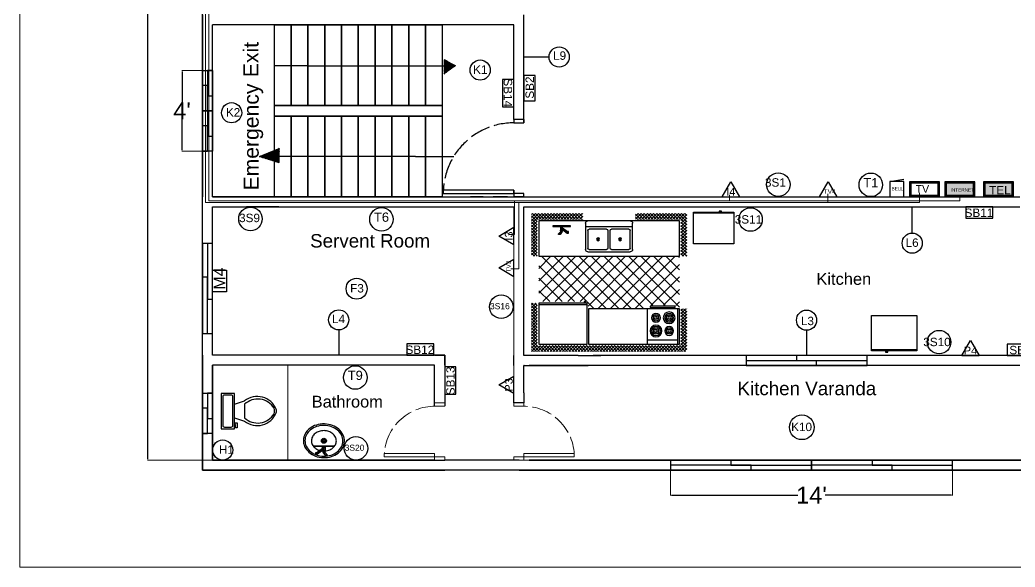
# Model space of a CAD drawing. Header units: inches. Extents: x 1396 to 31789, y 4626 to 27828.
# Drawn here: x 21099 to 21691, y 25098 to 25424 of the extents above; entities that cross this region are included whole.
import ezdxf
from ezdxf.enums import TextEntityAlignment as Align

# ---------------------------------------------------------------- set-up
doc = ezdxf.new("R2010")
doc.units = ezdxf.units.IN
doc.header["$MEASUREMENT"] = 0
doc.linetypes.add('ACAD_ISO02W100', pattern=[15, 12, -3])
doc.layers.add('bath', color=4, linetype='Continuous')
doc.layers.add('text', color=6, linetype='Continuous', lineweight=9)
doc.styles.add('Arial', font='arial.ttf')
doc.styles.get("Standard").update_dxf_attribs({"font": 'arial.ttf'})
doc.dimstyles.new('civil layout', dxfattribs={"dimtxt": 10, "dimasz": 0.625, "dimexe": 0.18, "dimexo": 0.0625, "dimgap": 0.09, "dimtad": 0, "dimtih": 1, "dimtoh": 1, "dimdec": 1, "dimzin": 0, "dimdsep": 46, "dimlunit": 4, "dimtxsty": 'Standard', "dimcen": 0.09, "dimclrd": 256, "dimclre": 256, "dimclrt": 256, "dimadec": 0, "dimazin": 0, "dimtfac": 1.5, "dimtdec": 1, "dimtofl": 0, "dimtmove": 0, "dimatfit": 0, "dimfxl": 1, "dimtolj": 1, "dimtzin": 0, "dimlwe": -1, "dimarcsym": 0})

# ---------------------------------------------------------------- blocks, each defined once
blk = doc.blocks.new('*D198')
at = {"layer": 'Defpoints', "color": 0, "transparency": 16777216}
for p in [(21213.65, 25762), (21174.99, 25162), (21213.65, 25162)]:
    blk.add_point(p, dxfattribs=at)
at = {"layer": 'text', "transparency": 16777216}
for p, q in [((21213.58, 25762), (21174.81, 25762)), ((21213.58, 25162), (21174.81, 25162))]:
    blk.add_line(p, q, dxfattribs=at)
at = {"layer": 'text', "lineweight": -2, "transparency": 16777216}
for p, q in [((21174.99, 25761.38), (21174.99, 25462)), ((21174.99, 25162.63), (21174.99, 25451.61))]:
    blk.add_line(p, q, dxfattribs=at)
at = {"layer": 'text', "transparency": 16777216}
for points in [[(21174.88, 25761.38), (21175.09, 25761.38), (21174.99, 25762)], [(21174.88, 25162.63), (21175.09, 25162.63), (21174.99, 25162)]]:
    blk.add_solid(points, dxfattribs=at)
at = {"layer": 'text', "transparency": 16777216, "insert": (21174.99, 25456.8), "char_height": 10, "attachment_point": 5}
blk.add_mtext("\\A1;50'6''", dxfattribs=at)
blk = doc.blocks.new('Toilet - top')
for p, q in [((9.5, -6), (9.5, -2)), ((-10, -8.5), (-8, -8.5)), ((-10, -9.5), (-10, -8.5)), ((-7, -9.5), (-10, -9.5)), ((-8, -8.5), (-8, -8)), ((-7, -8), (-7, -9.5)), ((-4, -8), (-6, -14)), ((4, -8), (6, -14)), ((4, -14), (-4, -14))]:
    blk.add_line(p, q)
blk.add_lwpolyline([(10.5, -8), (10.5, 0), (-10.5, 0), (-10.5, -8)], close=True)
for points in [[(-9.5, -2), (-9.5, -6)], [(8.5, -1), (-8.5, -1)], [(-8.5, -7), (8.5, -7)]]:
    blk.add_lwpolyline(points)
for centre, radius, start, end in [((-8.62, -1.88), 0.884, 81.8699, 188.1301), ((8.62, -1.88), 0.884, 351.8699, 98.1301), ((-8.62, -6.12), 0.884, 171.8699, 278.1301), ((8.62, -6.12), 0.884, 261.8699, 8.1301), ((3.52, -21.58), 12.17, 141.46911, 247.97143), ((4.2, -21.82), 11.33, 136.36773, 238.94682), ((-3.52, -21.58), 12.17, 292.02843, 38.53071), ((-4.2, -21.82), 11.33, 301.05301, 43.63209), ((0, -27.88), 4, 245.73182, 294.26817), ((0, -29), 4, 254.86053, 285.13947)]:
    blk.add_arc(centre, radius, start, end)
blk = doc.blocks.new('Faucet - single handle front')
for p, q in [((-2, 6), (-2, 5.5)), ((-1, 6), (-2, 6)), ((-1, 5.5), (-1, 6)), ((0.5, 4), (-1, 6)), ((-0.5, 4), (-2, 5.5)), ((-2, 5.5), (-1, 5.5)), ((-1, 5.5), (0.5, 4)), ((-0.75, 3), (0.75, 3)), ((-0.75, 0.5), (-0.75, 3)), ((-0.75, 1), (0.75, 1)), ((-0.5, 4), (0.5, 4)), ((-0.25, 2), (3.75, 5)), ((3.75, 4.5), (-0.25, 1.5)), ((-0.25, 1.5), (-0.25, 2)), ((0.75, 1.5), (-0.25, 1.5)), ((0.75, 1.5), (4.08742, 4.003)), ((0.75, 3), (0.75, 2.7386)), ((0.75, 1.5), (0.75, 0.5)), ((3.75, 4.5), (3.75, 5)), ((3.75, 5), (4.75, 5)), ((3.75, 4), (3.75, 4.5)), ((4.75, 4.5), (3.75, 4.5)), ((4.75, 4), (3.75, 4)), ((4.75, 5), (4.75, 4.5)), ((4.75, 4.5), (4.75, 4))]:
    blk.add_line(p, q)
blk.add_lwpolyline([(-6, 0), (-6, 0.5), (6, 0.5), (6, 0)], close=True)
for centre, start, end in [((1.25426, 3.0302), 151.0646, 180.8629), ((-1.25426, 3.0302), 359.1371, 28.93536)]:
    blk.add_arc(centre, 2.00448, start, end)
blk = doc.blocks.new('Kitchen Layout - 7 x 8 ft')
for p, q in [((-5, 81.32), (2.68, 89)), ((-5, 83.44), (0.56, 89)), ((-5, 85.56), (-1.56, 89)), ((-5, 87.68), (-3.68, 89)), ((-1, 84.97), (-5, 88.97)), ((1.09, 85), (-2.91, 89)), ((3.21, 85), (-0.79, 89)), ((0.81, 85), (4.81, 89)), ((5.34, 85), (1.34, 89)), ((2.93, 85), (6.93, 89)), ((7.46, 85), (3.46, 89)), ((5.05, 85), (9.05, 89)), ((9.58, 85), (5.58, 89)), ((7.17, 85), (11.17, 89)), ((11.7, 85), (7.7, 89)), ((9.29, 85), (13.29, 89)), ((13.82, 85), (9.82, 89)), ((11.41, 85), (15.41, 89)), ((15.94, 85), (11.94, 89)), ((13.53, 85), (17.53, 89)), ((18.06, 85), (14.06, 89)), ((15.65, 85), (19.65, 89)), ((20.18, 85), (16.18, 89)), ((17.78, 85), (21.78, 89)), ((22.31, 85), (18.31, 89)), ((19.9, 85), (23.9, 89)), ((24.43, 85), (20.43, 89)), ((22.02, 85), (26.02, 89)), ((26.55, 85), (22.55, 89)), ((24.14, 85), (28.14, 89)), ((28.67, 85), (24.67, 89)), ((26.26, 85), (30.26, 89)), ((30.79, 85), (26.79, 89)), ((28.38, 85), (32.38, 89)), ((32.91, 85), (28.91, 89)), ((30.5, 85), (34.5, 89)), ((35.03, 85), (31.03, 89)), ((32.63, 85), (36.63, 89)), ((37.16, 85), (33.16, 89)), ((34.75, 85), (38.75, 89)), ((39.28, 85), (35.28, 89)), ((36.87, 85), (40.87, 89)), ((41.4, 85), (37.4, 89)), ((38.99, 85), (42.99, 89)), ((43.52, 85), (39.52, 89)), ((41.11, 85), (45.11, 89)), ((45.64, 85), (41.64, 89)), ((43.23, 85), (47.23, 89)), ((47.76, 85), (43.76, 89)), ((45.35, 85), (49.35, 89)), ((49.88, 85), (45.88, 89)), ((47.47, 85), (51.47, 89)), ((52, 85), (48, 89)), ((49.6, 85), (53.6, 89)), ((54.13, 85), (50.13, 89)), ((51.72, 85), (55.72, 89)), ((56.25, 85), (52.25, 89)), ((53.84, 85), (57.84, 89)), ((58.37, 85), (54.37, 89)), ((55.96, 85), (59.96, 89)), ((60.49, 85), (56.49, 89)), ((58.08, 85), (62.08, 89)), ((62.61, 85), (58.61, 89)), ((60.2, 85), (64.2, 89)), ((64.73, 85), (60.73, 89)), ((62.32, 85), (66.32, 89)), ((66.85, 85), (62.85, 89)), ((64.45, 85), (68.45, 89)), ((68.97, 85), (64.97, 89)), ((66.57, 85), (70.57, 89)), ((71.1, 85), (67.1, 89)), ((68.69, 85), (72.69, 89)), ((73.22, 85), (69.22, 89)), ((70.81, 85), (74.81, 89)), ((75.34, 85), (71.34, 89)), ((72.93, 85), (76.93, 89)), ((77.46, 85), (73.46, 89)), ((75.05, 85), (79.05, 89)), ((79.58, 85), (75.58, 89)), ((77.17, 85), (81.17, 89)), ((81.7, 85), (77.7, 89)), ((79.29, 85), (83.29, 89)), ((83.82, 85), (79.82, 89)), ((81.42, 85), (85.42, 89)), ((85.95, 85), (81.95, 89)), ((83.54, 85), (87.54, 89)), ((88.07, 85), (84.07, 89)), ((85.66, 85), (89.66, 89)), ((90.19, 85), (86.19, 89)), ((87.78, 85), (91.78, 89)), ((92.31, 85), (88.31, 89)), ((89.9, 85), (93.9, 89)), ((94.43, 85), (90.43, 89)), ((92.02, 85), (96.02, 89)), ((96.55, 85), (92.55, 89)), ((94.14, 85), (98.14, 89)), ((101, 82.67), (94.67, 89)), ((96.27, 85), (100.27, 89)), ((101, 84.79), (96.79, 89)), ((101, 86.92), (98.92, 89)), ((-1, 82.85), (-5, 86.85)), ((-1, 80.73), (-5, 84.73)), ((-5, 79.19), (-1, 83.19)), ((-1, 78.61), (-5, 82.61)), ((34, 84), (96, 84)), ((34, 60), (34, 84)), ((96, 84), (96, 60)), ((97, 83.61), (101, 87.61)), ((97, 81.49), (101, 85.49)), ((101, 80.55), (97, 84.55)), ((97, 79.37), (101, 83.37)), ((101, 78.43), (97, 82.43)), ((-5, 77.07), (-1, 81.07)), ((-1, 76.49), (-5, 80.49)), ((-5, 74.95), (-1, 78.95)), ((-1, 74.36), (-5, 78.36)), ((-5, 72.83), (-1, 76.83)), ((-1, 72.24), (-5, 76.24)), ((74, 81), (95, 81)), ((97, 77.25), (101, 81.25)), ((101, 76.31), (97, 80.31)), ((97, 75.13), (101, 79.13)), ((101, 74.19), (97, 78.19)), ((97, 73.01), (101, 77.01)), ((101, 72.07), (97, 76.07)), ((97, 70.89), (101, 74.89)), ((-5, 70.71), (-1, 74.71)), ((-1, 70.12), (-5, 74.12)), ((-5, 68.59), (-1, 72.59)), ((-1, 68), (-5, 72)), ((-5, 66.47), (-1, 70.47)), ((-1, 65.88), (-5, 69.88)), ((-5, 64.35), (-1, 68.35)), ((101, 69.95), (97, 73.95)), ((97, 68.76), (101, 72.76)), ((101, 67.82), (97, 71.82)), ((97, 66.64), (101, 70.64)), ((101, 65.7), (97, 69.7)), ((97, 64.52), (101, 68.52)), ((-1, 63.76), (-5, 67.76)), ((-5, 62.22), (-1, 66.22)), ((-1, 61.64), (-5, 65.64)), ((-5, 60.1), (-1, 64.1)), ((-1, 59.52), (-5, 63.52)), ((-5, 57.98), (-1, 61.98)), ((-1, 57.39), (-5, 61.39)), ((101, 63.58), (97, 67.58)), ((97, 62.4), (101, 66.4)), ((101, 61.46), (97, 65.46)), ((97, 60.28), (101, 64.28)), ((100.34, 60), (97, 63.34)), ((98.22, 60), (97, 61.22)), ((98.84, 60), (101, 62.16)), ((-1.73, 56), (-5, 59.27)), ((-3.85, 56), (-5, 57.15)), ((-4.86, 56), (-1, 59.86)), ((-2.74, 56), (-1, 57.74)), ((0, 57), (33, 57)), ((0, 30.57), (24.43, 55)), ((0, 39.06), (15.94, 55)), ((0, 47.54), (7.46, 55)), ((1.91, 24), (32.91, 55)), ((33.77, 24), (2.77, 55)), ((10.4, 24), (45.9, 59.5)), ((42.26, 24), (11.26, 55)), ((18.88, 24), (54.38, 59.5)), ((50.74, 24), (19.74, 55)), ((27.37, 24), (62.87, 59.5)), ((59.23, 24), (28.23, 55)), ((31, 55), (31, 56)), ((32, 55), (31, 55)), ((32, 56), (32, 55)), ((33.03, 55.11), (37.41, 59.5)), ((67.71, 24), (33.68, 58.04)), ((96, 60), (34, 60)), ((35.85, 24), (71.35, 59.5)), ((76.2, 24), (40.7, 59.5)), ((44.34, 24), (77.84, 57.5)), ((84.68, 24), (49.18, 59.5)), ((52.82, 24), (86.32, 57.5)), ((93.17, 24), (57.67, 59.5)), ((61.31, 24), (96, 58.69)), ((96, 29.65), (66.15, 59.5)), ((96, 38.14), (76.64, 57.5)), ((80, 60), (80, 59)), ((82, 59), (82, 60)), ((96, 46.63), (85.13, 57.5)), ((87, 59), (87, 60)), ((89, 60), (89, 59)), ((96, 55.11), (93.57, 57.54)), ((100.96, 60), (101, 60.04)), ((25.29, 24), (0, 49.29)), ((69.79, 24), (96, 50.21)), ((16.8, 24), (0, 40.8)), ((78.28, 24), (96, 41.72)), ((8.32, 24), (0, 32.32)), ((86.76, 24), (96, 33.24)), ((-5, 21.92), (-2.92, 24)), ((-5, 19.8), (-1, 23.8)), ((-1, 19.21), (-5, 23.21)), ((-5, 17.68), (-1, 21.68)), ((-1, 17.09), (-5, 21.09)), ((-1, 21.33), (-3.67, 24)), ((-1, 23.45), (-1.55, 24)), ((0, 24), (96, 24)), ((0, 0), (0, 24)), ((95.25, 24), (96, 24.75)), ((96, 24), (96, 0)), ((97, 22.1), (98.9, 24)), ((97, 19.97), (101, 23.97)), ((101, 19.03), (97, 23.03)), ((97, 17.85), (101, 21.85)), ((101, 16.91), (97, 20.91)), ((101, 21.16), (98.16, 24)), ((101, 23.28), (100.28, 24)), ((-5, 15.55), (-1, 19.55)), ((-1, 14.97), (-5, 18.97)), ((-5, 13.43), (-1, 17.43)), ((-1, 12.85), (-5, 16.85)), ((-5, 11.31), (-1, 15.31)), ((-1, 10.73), (-5, 14.73)), ((47.25, 6.5), (47.25, 18.5)), ((48.75, 18.5), (48.75, 6.5)), ((97, 15.73), (101, 19.73)), ((101, 14.79), (97, 18.79)), ((97, 13.61), (101, 17.61)), ((101, 12.67), (97, 16.67)), ((97, 11.49), (101, 15.49)), ((101, 10.55), (97, 14.55)), ((-5, 9.19), (-1, 13.19)), ((-1, 8.6), (-5, 12.6)), ((-5, 7.07), (-1, 11.07)), ((-1, 6.48), (-5, 10.48)), ((-5, 4.95), (-1, 8.95)), ((-1, 4.36), (-5, 8.36)), ((-5, 2.83), (-1, 6.83)), ((97, 9.37), (101, 13.37)), ((101, 8.43), (97, 12.43)), ((97, 7.25), (101, 11.25)), ((101, 6.31), (97, 10.31)), ((97, 5.12), (101, 9.12)), ((101, 4.18), (97, 8.18)), ((97, 3), (101, 7)), ((-1, 2.24), (-5, 6.24)), ((-5, 0.71), (-1, 4.71)), ((-1, 0.12), (-5, 4.12)), ((-5, -1.42), (-1, 2.58)), ((2, -5), (-5, 2)), ((-5, -3.54), (-1, 0.46)), ((96, 0), (0, 0)), ((64, 4), (32, 4)), ((93.24, -5), (101, 2.76)), ((95.36, -5), (101, 0.64)), ((101, 2.06), (97, 6.06)), ((97, 0.88), (101, 4.88)), ((101, -0.06), (97, 3.94)), ((101, -2.18), (97, 1.82)), ((-0.12, -5), (-5, -0.12)), ((-2.25, -5), (-5, -2.25)), ((-4.37, -5), (-5, -4.37)), ((-4.34, -5), (-0.34, -1)), ((-2.22, -5), (1.78, -1)), ((-0.1, -5), (3.9, -1)), ((4.12, -5), (0.12, -1)), ((2.02, -5), (6.02, -1)), ((6.24, -5), (2.24, -1)), ((4.14, -5), (8.14, -1)), ((8.36, -5), (4.36, -1)), ((6.27, -5), (10.27, -1)), ((10.48, -5), (6.48, -1)), ((8.39, -5), (12.39, -1)), ((12.6, -5), (8.6, -1)), ((10.51, -5), (14.51, -1)), ((14.73, -5), (10.73, -1)), ((12.63, -5), (16.63, -1)), ((16.85, -5), (12.85, -1)), ((14.75, -5), (18.75, -1)), ((18.97, -5), (14.97, -1)), ((16.87, -5), (20.87, -1)), ((21.09, -5), (17.09, -1)), ((18.99, -5), (22.99, -1)), ((23.21, -5), (19.21, -1)), ((21.11, -5), (25.11, -1)), ((25.33, -5), (21.33, -1)), ((23.24, -5), (27.24, -1)), ((27.45, -5), (23.45, -1)), ((25.36, -5), (29.36, -1)), ((29.57, -5), (25.57, -1)), ((27.48, -5), (30, -2.48)), ((30, -3.3), (27.7, -1)), ((29.6, -5), (30, -4.6)), ((30, -1.18), (29.82, -1)), ((66, -2.54), (67.54, -1)), ((66, -4.66), (69.66, -1)), ((69.88, -5), (66, -1.12)), ((67.76, -5), (66, -3.24)), ((67.78, -5), (71.78, -1)), ((72, -5), (68, -1)), ((69.9, -5), (73.9, -1)), ((74.12, -5), (70.12, -1)), ((72.03, -5), (76.03, -1)), ((76.24, -5), (72.24, -1)), ((74.15, -5), (78.15, -1)), ((78.36, -5), (74.36, -1)), ((76.27, -5), (80.27, -1)), ((80.49, -5), (76.49, -1)), ((78.39, -5), (82.39, -1)), ((82.61, -5), (78.61, -1)), ((80.51, -5), (84.51, -1)), ((84.73, -5), (80.73, -1)), ((82.63, -5), (86.63, -1)), ((86.85, -5), (82.85, -1)), ((84.75, -5), (88.75, -1)), ((88.97, -5), (84.97, -1)), ((86.88, -5), (90.88, -1)), ((91.09, -5), (87.09, -1)), ((89, -5), (93, -1)), ((93.21, -5), (89.21, -1)), ((91.12, -5), (95.12, -1)), ((95.34, -5), (91.34, -1)), ((97.46, -5), (93.46, -1)), ((99.58, -5), (95.58, -1)), ((101, -4.3), (97, -0.3)), ((97.48, -5), (101, -1.48)), ((99.6, -5), (101, -3.6))]:
    blk.add_line(p, q)
for points in [[(0, 56), (0, 84), (33, 84), (33, 56)], [(74, 60), (74, 84), (95, 84), (95, 60)], [(76, 58), (76, 59), (93, 59), (93, 58)]]:
    blk.add_lwpolyline(points, close=True)
for points in [[(33.5, 21), (62.5, 21)], [(32, 1.5), (32, 19.5)], [(33.5, 6.5), (33.5, 18.5)], [(34.5, 19.5), (46.25, 19.5)], [(49.75, 19.5), (61.5, 19.5)], [(62.5, 18.5), (62.5, 6.5)], [(64, 19.5), (64, 1.5)], [(62.5, 0), (33.5, 0)], [(46.25, 5.5), (34.5, 5.5)], [(61.5, 5.5), (49.75, 5.5)]]:
    blk.add_lwpolyline(points)
for centre, radius in [((80, 75), 4), ((80, 75), 3), ((80, 75), 2), ((80, 75), 1), ((89, 75), 3), ((89, 75), 2), ((89, 75), 1), ((80, 66), 3), ((80, 66), 2), ((89, 66), 4), ((89, 66), 3), ((89, 66), 2), ((80, 66), 1), ((89, 66), 1), ((40.5, 12.5), 1), ((40.5, 12.5), 0.5), ((55.5, 12.5), 1), ((55.5, 12.5), 0.5)]:
    blk.add_circle(centre, radius)
for centre, radius, start, end in [((33.5, 19.5), 1.5, 90, 180), ((62.5, 19.5), 1.5, 0, 90), ((34.5, 18.5), 1, 90, 180), ((46.25, 18.5), 1, 0, 90), ((49.75, 18.5), 1, 90, 180), ((61.5, 18.5), 1, 0, 90), ((33.5, 1.5), 1.5, 180, 270), ((34.5, 6.5), 1, 180, 270), ((46.25, 6.5), 1, 270, 0), ((49.75, 6.5), 1, 180, 270), ((61.5, 6.5), 1, 270, 0), ((62.5, 1.5), 1.5, 270, 0)]:
    blk.add_arc(centre, radius, start, end)
blk = doc.blocks.new('kitchen')
for name, p in [('Kitchen Layout - 7 x 8 ft', (-101, 3.6)), ('Faucet - single handle front', (-85.44, 6.84))]:
    blk.add_blockref(name, p)
blk = doc.blocks.new('Refrigerator-2 door - 36 in top')
for p, q in [((0, -26.999999), (36, -26.999999)), ((11, -27.999999), (11, -28.999999)), ((11, -28.999999), (13, -28.999999)), ((12, -26.999999), (12, -28.999999)), ((13, -28.999999), (13, -27.999999))]:
    blk.add_line(p, q)
blk.add_lwpolyline([(0, -27.999999), (0, 0), (36, 0), (36, -27.999999)], close=True)
blk = doc.blocks.new('Sink - Oval top')
for p, q in [((-1, 0), (1, 0)), ((0, 1), (0, -1))]:
    blk.add_line(p, q)
at = {"linetype": 'Continuous'}
for points in [[(-12.23, 0.39, 0.117634), (-11.46, -3.36, 0.104469), (-8.88, -6.8, 0.090016), (-5.08, -9.07, 0.08192), (-0.32, -10.02, 0.08192), (4.49, -9.38, 0.090016), (8.42, -7.36, 0.104469), (11.22, -4.09, 0.117634), (12.23, -0.39, 0.117634), (11.46, 3.36, 0.104469), (8.88, 6.8, 0.090016), (5.08, 9.07, 0.08192), (0.32, 10.02, 0.08192), (-4.49, 9.38, 0.090016), (-8.42, 7.36, 0.104469), (-11.22, 4.09, 0.117634)], [(-11.29, 0.16, 0.118622), (-10.52, -3.25, 0.104678), (-8.07, -6.36, 0.089562), (-4.54, -8.37, 0.081185), (-0.13, -9.15, 0.081185), (4.3, -8.49, 0.089562), (7.89, -6.58, 0.104678), (10.42, -3.55, 0.118622), (11.29, -0.16, 0.118622), (10.52, 3.25, 0.104678), (8.07, 6.36, 0.089562), (4.54, 8.37, 0.081185), (0.13, 9.15, 0.081185), (-4.3, 8.49, 0.089562), (-7.89, 6.58, 0.104678), (-10.42, 3.55, 0.118622)], [(-7.42, 0.08, 0.118283), (-6.91, -2.17, 0.104607), (-5.29, -4.21, 0.089718), (-2.97, -5.53, 0.081436), (-0.07, -6.04, 0.081436), (2.84, -5.59, 0.089718), (5.2, -4.33, 0.104607), (6.86, -2.32, 0.118283), (7.42, -0.08, 0.118283), (6.91, 2.17, 0.104607), (5.29, 4.21, 0.089718), (2.97, 5.53, 0.081436), (0.07, 6.04, 0.081436), (-2.84, 5.59, 0.089718), (-5.2, 4.33, 0.104607), (-6.86, 2.32, 0.118283)]]:
    blk.add_lwpolyline(points, format="xyb", close=True, dxfattribs=at)
for radius in [1.5, 1]:
    blk.add_circle((0, 0), radius)
blk = doc.blocks.new('*D205')
at = {"layer": 'Defpoints', "color": 0, "transparency": 16777216}
for p in [(21486.2, 25159), (21654.2, 25159), (21654.2, 25141.18)]:
    blk.add_point(p, dxfattribs=at)
at = {"layer": 'text', "transparency": 16777216}
for p, q in [((21486.2, 25158.94), (21486.2, 25141)), ((21654.2, 25158.94), (21654.2, 25141))]:
    blk.add_line(p, q, dxfattribs=at)
at = {"layer": 'text', "lineweight": -2, "transparency": 16777216}
for p, q in [((21486.83, 25141.18), (21562.1, 25141.18)), ((21653.58, 25141.18), (21578.31, 25141.18))]:
    blk.add_line(p, q, dxfattribs=at)
at = {"layer": 'text', "transparency": 16777216}
for points in [[(21486.83, 25141.28), (21486.83, 25141.07), (21486.2, 25141.18)], [(21653.58, 25141.28), (21653.58, 25141.07), (21654.2, 25141.18)]]:
    blk.add_solid(points, dxfattribs=at)
at = {"layer": 'text', "transparency": 16777216, "insert": (21570.2, 25141.18), "char_height": 10, "attachment_point": 5}
blk.add_mtext("\\A1;14'", dxfattribs=at)
blk = doc.blocks.new('*D206')
at = {"layer": 'Defpoints', "color": 0, "transparency": 16777216}
for p in [(21207.65, 25393.7), (21195.45, 25345.7), (21207.65, 25345.7)]:
    blk.add_point(p, dxfattribs=at)
at = {"layer": 'text', "transparency": 16777216}
for p, q in [((21207.58, 25393.7), (21195.27, 25393.7)), ((21207.58, 25345.7), (21195.27, 25345.7))]:
    blk.add_line(p, q, dxfattribs=at)
at = {"layer": 'text', "lineweight": -2, "transparency": 16777216}
for p, q in [((21195.45, 25393.07), (21195.45, 25374.79)), ((21195.45, 25346.32), (21195.45, 25364.61))]:
    blk.add_line(p, q, dxfattribs=at)
at = {"layer": 'text', "transparency": 16777216}
for points in [[(21195.34, 25393.07), (21195.55, 25393.07), (21195.45, 25393.7)], [(21195.34, 25346.32), (21195.55, 25346.32), (21195.45, 25345.7)]]:
    blk.add_solid(points, dxfattribs=at)
at = {"layer": 'text', "transparency": 16777216, "insert": (21195.45, 25369.7), "char_height": 10, "attachment_point": 5}
blk.add_mtext("\\A1;4'", dxfattribs=at)

msp = doc.modelspace()

# ---------------------------------------------------------------- hatches: boundary and pattern name
h = msp.add_hatch()
h.set_pattern_fill('ANSI31', color=256, angle=90)
h.set_pattern_definition([(135, (21404.81397, 25141.43952), (-0.08838835, -0.08838835), [])])
h.paths.add_polyline_path([(21351.5, 25400.17), (21351.5, 25396.45), (21358.36, 25396.45)])
h.paths.add_polyline_path([(21351.5, 25396.45), (21351.5, 25391.6), (21358.36, 25396.45)])
h = msp.add_hatch()
h.set_pattern_fill('ANSI31', color=256, angle=270)
h.set_pattern_definition([(315, (21199.99493, 25597.56088), (0.08838835, 0.08838835), [])])
h.paths.add_polyline_path([(21253.31, 25338.83), (21253.31, 25342.55), (21241.36, 25342.55)])
h.paths.add_polyline_path([(21253.31, 25342.55), (21253.31, 25347.4), (21241.36, 25342.55)])
at = {"true_color": 0x2776bb}
h = msp.add_hatch(color=152, dxfattribs=at)
h.dxf.hatch_style = 1
h.paths.add_polyline_path([(21650.35, 25319.5), (21666.67, 25319.5), (21666.67, 25326.61), (21650.35, 25326.61)])
at = {"true_color": 0x727430}
h = msp.add_hatch(color=67, dxfattribs=at)
h.dxf.hatch_style = 1
h.paths.add_polyline_path([(21689.67, 25319.5), (21689.67, 25326.61), (21673.35, 25326.61), (21673.35, 25319.5)])

# ---------------------------------------------------------------- linework, layer by layer
at = {"color": 7}
for p, q in [((21398.95, 25364.55), (21398.95, 25426.85)), ((21392.95, 25364.55), (21392.95, 25420.85)), ((21616.87, 25327.61), (21625.08, 25329.11)), ((21402.2, 25318.55), (21694.26, 25318.55)), ((21398.95, 25312.55), (21399.45, 25312.55)), ((21398.95, 25224.2), (21398.95, 25312.55)), ((21399.2, 25312.55), (21402.2, 25312.55)), ((21402.2, 25312.55), (21694.26, 25312.55)), ((21399.15, 25224.2), (21398.95, 25224.2)), ((21434.23, 25224.2), (21444.86, 25224.2)), ((21398.95, 25202), (21398.95, 25218.2)), ((21399.15, 25218.2), (21398.95, 25218.2))]:
    msp.add_line(p, q, dxfattribs=at)
for p, q in [((21207.65, 25420.85), (21207.65, 25418.85)), ((21309.65, 25420.85), (21213.65, 25420.85)), ((21344.4, 25420.85), (21213.65, 25420.85)), ((21315.65, 25420.85), (21315.94, 25420.85)), ((21392.95, 25420.85), (21321.94, 25420.85)), ((21413.94, 25401.7), (21398.95, 25401.7)), ((21270.4, 25396.45), (21250.4, 25396.45)), ((21270.4, 25396.45), (21354.4, 25396.45)), ((21351.5, 25391.6), (21354.4, 25396.45)), ((21253.31, 25347.4), (21250.4, 25342.55)), ((21334.4, 25342.55), (21250.4, 25342.55)), ((21334.4, 25342.55), (21357.17, 25342.55)), ((21349.4, 25318.55), (21358.19, 25318.55)), ((21374.69, 25318.55), (21367.19, 25318.55)), ((21389.19, 25318.55), (21380.69, 25318.55)), ((21548.23, 25318.56), (21567.62, 25318.56)), ((21213.65, 25312.55), (21392.95, 25312.55)), ((21253.14, 25312.55), (21233.75, 25312.55)), ((21545.68, 25312.49), (21526.3, 25312.49)), ((21615.68, 25312.49), (21596.3, 25312.49)), ((21630.15, 25297.02), (21630.15, 25312.01)), ((21288.72, 25239.37), (21288.72, 25224.37)), ((21567.25, 25239.19), (21567.25, 25224.2)), ((21291.97, 25162), (21311.36, 25162))]:
    msp.add_line(p, q)
at = {"color": 0}
for p, q in [((21516.95, 25318.56), (21522.13, 25327.53)), ((21522.13, 25327.53), (21527.32, 25318.56)), ((21574.95, 25318.56), (21580.13, 25327.53)), ((21580.13, 25327.53), (21585.32, 25318.56)), ((21516.95, 25318.56), (21527.32, 25318.56)), ((21574.95, 25318.56), (21585.32, 25318.56)), ((21383.97, 25295.25), (21392.95, 25300.44)), ((21392.95, 25290.07), (21392.95, 25300.44)), ((21392.95, 25290.07), (21383.97, 25295.25)), ((21383.97, 25276.25), (21392.95, 25281.44)), ((21392.95, 25271.07), (21392.95, 25281.44)), ((21392.95, 25271.07), (21383.97, 25276.25)), ((21659.65, 25224.2), (21664.83, 25233.18)), ((21664.83, 25233.18), (21670.02, 25224.2)), ((21659.65, 25224.2), (21670.02, 25224.2)), ((21383.97, 25206.71), (21392.95, 25211.89)), ((21392.95, 25201.52), (21392.95, 25211.89)), ((21392.95, 25201.52), (21383.97, 25206.71))]:
    msp.add_line(p, q, dxfattribs=at)
at = {"color": 143, "true_color": 0x7aafdf}
for p, q in [((21531.25, 25221.2), (21603.25, 25221.2)), ((21561.25, 25224.2), (21561.25, 25221.2)), ((21573.25, 25218.17), (21573.25, 25221.2))]:
    msp.add_line(p, q, dxfattribs=at)
for points in [[(22059.65, 25156), (21207.65, 25156), (21207.65, 25768), (22059.65, 25768), (22059.65, 25436.43)], [(21207.65, 25420.85), (21207.65, 25420.85), (21207.65, 25507.86)], [(21207.65, 25420.85), (21207.65, 25426.85)], [(21213.65, 25318.55), (21213.65, 25420.85)], [(21367.87, 25420.85), (21213.65, 25420.85)], [(21213.65, 25416.85), (21213.65, 25420.85)], [(21315.65, 25420.85), (21213.65, 25420.85)], [(21392.95, 25420.85), (21321.94, 25420.85)], [(21398.95, 25364.55), (21398.95, 25362.55)], [(21207.65, 25312.55), (21207.65, 25318.55)], [(21402.2, 25156), (21207.65, 25156), (21207.65, 25318.55)], [(21315.94, 25318.55), (21213.65, 25318.55)], [(21213.65, 25318.55), (21315.94, 25318.55)], [(21315.94, 25318.55), (21213.65, 25318.55)], [(21213.65, 25318.55), (21315.94, 25318.55)], [(21213.65, 25318.55), (21402.2, 25318.55)], [(21321.94, 25318.55), (21393.15, 25318.55)], [(21392.95, 25318.55), (21398.95, 25318.55)], [(21392.95, 25318.55), (21398.95, 25318.55)], [(21393.15, 25318.55), (21399.15, 25318.55)], [(21393.15, 25318.55), (21399.15, 25318.55)], [(21393.2, 25318.55), (21393.2, 25318.55), (21399.2, 25318.55)], [(21213.65, 25287.79), (21213.65, 25312.55)], [(21213.65, 25224.37), (21213.65, 25312.55), (21392.95, 25312.55)], [(21207.65, 25224.37), (21207.65, 25156), (21351.8, 25156)], [(21351.8, 25218.37), (21351.8, 25224.37), (21213.65, 25224.37)], [(21303.6, 25224.37), (21215.8, 25224.37)], [(21345.8, 25224.37), (21341.77, 25224.37)], [(21345.8, 25224.37), (21351.8, 25224.37), (21351.8, 25218.37)], [(21392.95, 25218.2), (21392.95, 25224.2)], [(21431.23, 25224.2), (21399.15, 25224.2)], [(21431.23, 25224.2), (21437.23, 25224.2)], [(21694.26, 25224.2), (21440.23, 25224.2)], [(21345.8, 25162), (21213.65, 25162), (21213.65, 25218.37)], [(21345.8, 25218.37), (21213.65, 25218.37), (21213.65, 25162), (21345.8, 25162)], [(21345.8, 25212.37), (21345.8, 25218.37)], [(21345.8, 25206.37), (21345.8, 25218.37)], [(21351.8, 25218.37), (21351.8, 25212.37)], [(21399.15, 25218.2), (21437.23, 25218.2)], [(21738.26, 25218.2), (21738.26, 25162), (21402.15, 25162)], [(21402.15, 25162), (21738.26, 25162), (21738.26, 25218.2)], [(21694.26, 25218.2), (21402.15, 25218.2)], [(21437.23, 25218.2), (21437.23, 25218.2), (21431.23, 25218.2)], [(21345.8, 25206.37), (21345.8, 25212.37)], [(21351.8, 25212.37), (21351.8, 25206.37)], [(21345.8, 25200.37), (21345.8, 25206.37)], [(21351.8, 25206.37), (21351.8, 25200.37)], [(21345.8, 25194.37), (21345.8, 25200.37)], [(21351.8, 25200.37), (21351.8, 25194.37)], [(21398.95, 25202), (21398.95, 25196), (21392.95, 25196), (21392.95, 25202)], [(21213.65, 25156), (21207.65, 25156), (21207.65, 25162)], [(21345.8, 25162), (21351.8, 25162)], [(21345.8, 25162), (21351.8, 25162)], [(21396.2, 25162), (21351.8, 25162)], [(21502.39, 25162), (21508.39, 25162)], [(21351.8, 25156), (21345.8, 25156)], [(21351.8, 25156), (21345.8, 25156)], [(21396.15, 25156), (21744.26, 25156)], [(21508.39, 25156), (21502.39, 25156)]]:
    msp.add_lwpolyline(points)
at = {"color": 0}
for points in [[(21207.65, 25426.85), (21207.65, 25420.85)], [(21207.65, 25420.85), (21207.65, 25318.55)], [(21213.65, 25318.55), (21213.65, 25420.85)], [(21399.15, 25318.55), (21393.15, 25318.55)]]:
    msp.add_lwpolyline(points, dxfattribs=at)
for points in [[(21260.4, 25372.85), (21250.4, 25372.85), (21250.4, 25420.85), (21260.4, 25420.85)], [(21270.4, 25372.85), (21260.4, 25372.85), (21260.4, 25420.85), (21270.4, 25420.85)], [(21280.4, 25372.85), (21270.4, 25372.85), (21270.4, 25420.85), (21280.4, 25420.85)], [(21290.4, 25372.85), (21280.4, 25372.85), (21280.4, 25420.85), (21290.4, 25420.85)], [(21300.4, 25372.85), (21290.4, 25372.85), (21290.4, 25420.85), (21300.4, 25420.85)], [(21310.4, 25372.85), (21300.4, 25372.85), (21300.4, 25420.85), (21310.4, 25420.85)], [(21320.4, 25372.85), (21310.4, 25372.85), (21310.4, 25420.85), (21320.4, 25420.85)], [(21330.4, 25372.85), (21320.4, 25372.85), (21320.4, 25420.85), (21330.4, 25420.85)], [(21340.4, 25372.85), (21330.4, 25372.85), (21330.4, 25420.85), (21340.4, 25420.85)], [(21350.4, 25372.85), (21340.4, 25372.85), (21340.4, 25420.85), (21350.4, 25420.85)], [(21386.22, 25388.31), (21386.22, 25372.12), (21392.95, 25372.12), (21392.95, 25388.31)], [(21405.68, 25375.7), (21405.68, 25390.76), (21398.95, 25390.76), (21398.95, 25375.7)], [(21350.4, 25366.55), (21250.4, 25366.55), (21250.4, 25372.85), (21350.4, 25372.85)], [(21260.4, 25318.55), (21250.4, 25318.55), (21250.4, 25366.55), (21260.4, 25366.55)], [(21270.4, 25318.55), (21260.4, 25318.55), (21260.4, 25366.55), (21270.4, 25366.55)], [(21280.4, 25318.55), (21270.4, 25318.55), (21270.4, 25366.55), (21280.4, 25366.55)], [(21290.4, 25318.55), (21280.4, 25318.55), (21280.4, 25366.55), (21290.4, 25366.55)], [(21300.4, 25318.55), (21290.4, 25318.55), (21290.4, 25366.55), (21300.4, 25366.55)], [(21310.4, 25318.55), (21300.4, 25318.55), (21300.4, 25366.55), (21310.4, 25366.55)], [(21320.4, 25318.55), (21310.4, 25318.55), (21310.4, 25366.55), (21320.4, 25366.55)], [(21330.4, 25318.55), (21320.4, 25318.55), (21320.4, 25366.55), (21330.4, 25366.55)], [(21340.4, 25318.55), (21330.4, 25318.55), (21330.4, 25366.55), (21340.4, 25366.55)], [(21350.4, 25318.55), (21340.4, 25318.55), (21340.4, 25366.55), (21350.4, 25366.55)], [(21628.47, 25318.55), (21646.47, 25318.55), (21646.47, 25327.55), (21628.47, 25327.55)], [(21629.35, 25319.5), (21645.67, 25319.5), (21645.67, 25326.61), (21629.35, 25326.61)], [(21649.48, 25318.55), (21667.48, 25318.55), (21667.48, 25327.55), (21649.48, 25327.55)], [(21650.35, 25319.5), (21666.67, 25319.5), (21666.67, 25326.61), (21650.35, 25326.61)], [(21672.48, 25318.55), (21690.48, 25318.55), (21690.48, 25327.55), (21672.48, 25327.55)], [(21673.35, 25319.5), (21689.67, 25319.5), (21689.67, 25326.61), (21673.35, 25326.61)], [(21662.03, 25305.82), (21678.22, 25305.82), (21678.22, 25312.55), (21662.03, 25312.55)], [(21213.65, 25261.99), (21213.65, 25274.93), (21221.82, 25274.93), (21221.82, 25261.99)], [(21329.19, 25224.37), (21345.39, 25224.37), (21345.39, 25231.1), (21329.19, 25231.1)], [(21686.73, 25224.2), (21701.79, 25224.2), (21701.79, 25230.93), (21686.73, 25230.93)], [(21358.53, 25201.27), (21358.53, 25217.47), (21351.8, 25217.47), (21351.8, 25201.27)]]:
    msp.add_lwpolyline(points, close=True)
at = {"color": 146, "true_color": 0x105689}
for points in [[(21213.65, 25369.7), (21207.65, 25369.7), (21207.65, 25393.7), (21213.65, 25393.7)], [(21213.65, 25345.7), (21207.65, 25345.7), (21207.65, 25369.7), (21213.65, 25369.7)], [(21207.65, 25201.79), (21213.65, 25201.79), (21213.65, 25177.79), (21207.65, 25177.79)]]:
    msp.add_lwpolyline(points, close=True, dxfattribs=at)
at = {"color": 165, "true_color": 0x5e67af}
for points in [[(21210.65, 25378.7), (21213.65, 25378.7), (21213.65, 25393.7), (21210.65, 25393.7)], [(21207.65, 25369.7), (21210.65, 25369.7), (21210.65, 25384.7), (21207.65, 25384.7)], [(21210.65, 25354.7), (21213.65, 25354.7), (21213.65, 25369.7), (21210.65, 25369.7)], [(21207.65, 25345.7), (21210.65, 25345.7), (21210.65, 25360.7), (21207.65, 25360.7)], [(21213.65, 25201.79), (21210.65, 25201.79), (21210.65, 25186.79), (21213.65, 25186.79)], [(21210.65, 25192.79), (21207.65, 25192.79), (21207.65, 25177.79), (21210.65, 25177.79)]]:
    msp.add_lwpolyline(points, close=True, dxfattribs=at)
at = {"color": 1}
for points in [[(21398.95, 25362.55), (21398.95, 25364.55), (21392.95, 25364.55), (21392.95, 25362.55)], [(21392.95, 25322.55), (21392.95, 25318.55), (21398.95, 25318.55), (21398.95, 25320.55)]]:
    msp.add_lwpolyline(points, dxfattribs=at)
for points in [[(21392.95, 25364.55), (21392.95, 25362.55), (21398.95, 25362.55), (21398.95, 25364.55)], [(21350.95, 25322.55), (21350.95, 25320.55), (21392.95, 25320.55), (21392.95, 25322.55)], [(21392.95, 25320.55), (21392.95, 25318.55), (21398.95, 25318.55), (21398.95, 25320.55)]]:
    msp.add_lwpolyline(points, close=True, dxfattribs=at)
at = {"color": 7}
msp.add_lwpolyline([(21616.87, 25318.55), (21625.08, 25318.55), (21625.08, 25327.61), (21616.87, 25327.61)], close=True, dxfattribs=at)
at = {"color": 4}
for points in [[(21628.9, 25319.02), (21646.04, 25319.02), (21646.04, 25327.08), (21628.9, 25327.08)], [(21649.9, 25319.02), (21667.04, 25319.02), (21667.04, 25327.08), (21649.9, 25327.08)], [(21672.9, 25319.02), (21690.04, 25319.02), (21690.04, 25327.08), (21672.9, 25327.08)]]:
    msp.add_lwpolyline(points, close=True, dxfattribs=at)
at = {"color": 0}
msp.add_lwpolyline([(21393.15, 25318.55), (21399.15, 25318.55), (21399.15, 25318.55), (21393.15, 25318.55)], close=True, dxfattribs=at)
at = {"color": 143, "true_color": 0x7aafdf}
for points in [[(21213.65, 25237.28), (21213.65, 25290.78), (21207.65, 25290.78), (21207.65, 25237.28)], [(21213.65, 25257.78), (21213.65, 25290.78), (21210.65, 25290.78), (21210.65, 25257.78)], [(21210.65, 25237.28), (21210.65, 25270.78), (21207.65, 25270.78), (21207.65, 25237.28)], [(21531.25, 25218.2), (21603.25, 25218.2), (21603.25, 25224.2), (21531.25, 25224.2)], [(21486.2, 25156), (21570.2, 25156), (21570.2, 25162), (21486.2, 25162)], [(21522.2, 25159), (21570.2, 25159), (21570.2, 25162), (21522.2, 25162)], [(21570.2, 25156), (21654.2, 25156), (21654.2, 25162), (21570.2, 25162)], [(21606.2, 25159), (21654.2, 25159), (21654.2, 25162), (21606.2, 25162)], [(21486.2, 25156), (21534.2, 25156), (21534.2, 25159), (21486.2, 25159)], [(21570.2, 25156), (21618.2, 25156), (21618.2, 25159), (21570.2, 25159)]]:
    msp.add_lwpolyline(points, close=True, dxfattribs=at)
for centre, radius in [((21419.94, 25401.7), 6), ((21372.95, 25393.95), 6), ((21224.97, 25368.58), 6), ((21550.41, 25325.83), 7), ((21605.48, 25325.7), 7), ((21236.19, 25305.43), 7), ((21314.16, 25305.2), 7), ((21533.91, 25305.06), 7), ((21630.15, 25291.02), 6), ((21299.39, 25263.93), 6.25), ((21385.48, 25253.19), 7), ((21288.72, 25245.37), 6), ((21567.25, 25245.19), 6), ((21646.15, 25232.16), 7), ((21298.57, 25211.13), 7), ((21564.45, 25181.51), 7.35), ((21219.65, 25168), 6), ((21298.97, 25169), 7)]:
    msp.add_circle(centre, radius)
at = {"color": 1, "linetype": 'ACAD_ISO02W100'}
msp.add_arc((21392.95, 25320.55), 42, 90, 180, dxfattribs=at)
at = {"layer": 'text', "color": 30, "linetype": 'Continuous'}
for p, q in [((21211.45, 25316.25), (21211.45, 25505.75)), ((21393.45, 25316.25), (21211.45, 25316.25)), ((21521.45, 25316.25), (21393.45, 25316.25)), ((21393.45, 25316.25), (21393.45, 25296.25)), ((21658.48, 25316.25), (21518.45, 25316.25)), ((21518.45, 25316.25), (21521.45, 25316.25)), ((21521.45, 25316.25), (21521.45, 25319.75)), ((21521.45, 25319.75), (21521.45, 25316.25)), ((21658.48, 25318.55), (21658.48, 25316.25)), ((21393.45, 25296.25), (21389.95, 25296.25))]:
    msp.add_line(p, q, dxfattribs=at)
at = {"layer": 'text', "color": 62, "linetype": 'Continuous'}
for p, q in [((21209.45, 25315.25), (21209.45, 25501.86)), ((21579.95, 25315.25), (21579.95, 25320.35)), ((21579.95, 25320.35), (21579.95, 25315.25)), ((21634.45, 25315.25), (21634.45, 25321.01)), ((21398.05, 25315.25), (21209.45, 25315.25)), ((21482.95, 25315.25), (21395.95, 25315.25)), ((21395.95, 25315.25), (21395.95, 25275.75)), ((21579.95, 25315.25), (21482.95, 25315.25)), ((21616.87, 25315.25), (21579.95, 25315.25)), ((21616.87, 25315.25), (21634.45, 25315.25)), ((21395.95, 25275.75), (21391.22, 25275.75)), ((21391.22, 25275.75), (21395.95, 25275.75))]:
    msp.add_line(p, q, dxfattribs=at)
at = {"layer": 'text', "color": 7}
for p, q in [((21392.95, 25196), (21392.95, 25312.55)), ((21258.45, 25218.37), (21258.45, 25162)), ((21398.95, 25162), (21402.15, 25162))]:
    msp.add_line(p, q, dxfattribs=at)
at = {"layer": 'text', "color": 1}
for p, q in [((21345.8, 25166), (21315.79, 25166)), ((21345.8, 25164), (21315.79, 25164)), ((21398.95, 25166), (21428.95, 25166)), ((21398.95, 25164), (21428.95, 25164))]:
    msp.add_line(p, q, dxfattribs=at)
at = {"layer": 'text', "color": 0}
msp.add_lwpolyline([(21098.93, 25882.5), (22225.5, 25882.5), (22225.5, 25098.39), (21098.93, 25098.39)], close=True, dxfattribs=at)
at = {"layer": 'text', "color": 1}
for points in [[(21345.8, 25194), (21345.8, 25196), (21351.8, 25196), (21351.8, 25194)], [(21398.95, 25196), (21392.95, 25196), (21392.95, 25194)], [(21398.95, 25194), (21398.95, 25194)], [(21351.8, 25164), (21351.8, 25162), (21345.8, 25162), (21345.8, 25166)], [(21392.95, 25164), (21392.95, 25162), (21398.95, 25162), (21398.95, 25166)]]:
    msp.add_lwpolyline(points, dxfattribs=at)
for points in [[(21345.8, 25196), (21351.8, 25196), (21351.8, 25194), (21345.8, 25194)], [(21398.95, 25196), (21392.95, 25196), (21392.95, 25194), (21398.95, 25194)], [(21345.8, 25164), (21351.8, 25164), (21351.8, 25162), (21345.8, 25162)], [(21398.95, 25164), (21392.95, 25164), (21392.95, 25162), (21398.95, 25162)]]:
    msp.add_lwpolyline(points, close=True, dxfattribs=at)
at = {"layer": 'text', "color": 1, "linetype": 'ACAD_ISO02W100'}
for centre, start, end in [((21345.8, 25164), 89.04516, 180), ((21398.95, 25164), 0, 90.95484)]:
    msp.add_arc(centre, 30, start, end, dxfattribs=at)

# ---------------------------------------------------------------- block references
at = {"xscale": -0.8721874657690428, "yscale": 0.8721874657690428, "zscale": 0.8721874657690428, "rotation": 180}
msp.add_blockref('kitchen', (21495.9, 25307.36), dxfattribs=at)
at = {"layer": 'bath', "xscale": 0.6709592494246155, "yscale": 0.6709592494246155, "zscale": 0.6709592494246155, "rotation": 180}
msp.add_blockref('Refrigerator-2 door - 36 in top', (21524.03, 25290.64), dxfattribs=at)
at = {"layer": 'bath', "xscale": 0.7474421089421337, "yscale": 0.7474421089421337, "zscale": 0.7474421089421337}
msp.add_blockref('Refrigerator-2 door - 36 in top', (21605.99, 25247.93), dxfattribs=at)
at = {"layer": 'bath'}
for name, p, rotation in [('Toilet - top', (21218.69, 25191.17), 89.99999999999999), ('Sink - Oval top', (21279.9, 25173.49), 0.0744224036601469), ('Faucet - single handle front', (21279.9, 25170.49), 180.0744224036599)]:
    msp.add_blockref(name, p, dxfattribs=dict(at, rotation=rotation))

# ---------------------------------------------------------------- texts
for s, p in [('L9', (21416.33, 25400.05)), ('K1', (21368.7, 25391.7)), ('K2', (21221.58, 25366.32)), ('SB11', (21661.34, 25306.57)), ('L6', (21626.19, 25288.82)), ('F3', (21295.52, 25261.67)), ('L4', (21284.7, 25243.44)), ('L3', (21563.88, 25242.25)), ('SB12', (21328.5, 25225.12)), ('SB9', (21687.97, 25224.94)), ('K10', (21558.08, 25179.25)), ('H1', (21217.39, 25165.74))]:
    msp.add_text(s, height=5).set_placement(p)
for s, height, rotation, p in [('SB14', 5, 270, (21386.96, 25389)), ('SB2', 5, 90, (21404.93, 25376.94)), ('Emergency ', 9, 90.0025, (21241.08, 25322.34)), ('SB13', 5, 90, (21357.78, 25200.58))]:
    msp.add_text(s, height=height, rotation=rotation).set_placement(p)
at = {"color": 0, "style": 'Arial'}
for s, p in [('I4', (21522.13, 25321.55)), ('P4', (21664.83, 25227.19))]:
    msp.add_text(s, height=4.666, dxfattribs=at).set_placement(p, align=Align.MIDDLE_CENTER)
for s, p in [('I3', (21389.95, 25295.25)), ('P3', (21389.95, 25206.71))]:
    msp.add_text(s, height=4.666, rotation=90, dxfattribs=at).set_placement(p, align=Align.MIDDLE_CENTER)
at = {"insert": (21231.95, 25389.68), "char_height": 9, "width": 20.8661, "attachment_point": 1, "rotation": 90}
msp.add_mtext('Exit', dxfattribs=at)
at = {"attachment_point": 6}
for s, insert, char_height, width in [('3S1', (21554.91, 25327.07), 5, 10), ('T1', (21609.98, 25326.94), 5.5, 10), ('3S9', (21241.84, 25305.98), 5, 10), ('T6', (21318.66, 25306.44), 5.5, 10), ('3S11', (21540.81, 25305.11), 5, 10), ('3S16', (21390.55, 25253.52), 3.614, 7.2287), ('3S10', (21653.04, 25232.22), 5, 10), ('T9', (21303.07, 25212.36), 5.5, 10), ('3S20', (21304.04, 25169.33), 3.614, 7.2287)]:
    msp.add_mtext(s, dxfattribs=dict(at, insert=insert, char_height=char_height, width=width))
at = {"color": 7, "attachment_point": 1}
for s, width, insert, char_height in [('BELL', 5, (21617.85, 25324.36), 2), ('TV', 14.2018, (21632.16, 25325.51), 4.5), ('INTERNET', 11.1162, (21652.98, 25323.69), 2), ('TEL', 10, (21675.97, 25325.05), 5)]:
    msp.add_mtext_dynamic_manual_height_columns(s, width=width, gutter_width=1, heights=[0], dxfattribs=dict(at, insert=insert, char_height=char_height))
at = {"insert": (21214.33, 25263.35), "char_height": 6.811, "attachment_point": 1, "rotation": 90}
msp.add_mtext_dynamic_manual_height_columns('{\\C1;M4}', width=32.0118, gutter_width=1.36, heights=[0], dxfattribs=at)
at = {"layer": 'bath', "color": 4, "linetype": 'ACAD_ISO02W100', "insert": (21577.54, 25323.05), "char_height": 2.7, "attachment_point": 1}
msp.add_mtext_dynamic_manual_height_columns('{\\C31;\\c6737150;TV4}', width=7.776, gutter_width=0.9, heights=[0], dxfattribs=at)
at = {"layer": 'bath', "color": 4, "linetype": 'ACAD_ISO02W100', "insert": (21388.46, 25273.66), "char_height": 2.7, "attachment_point": 1, "rotation": 90}
msp.add_mtext_dynamic_manual_height_columns('{\\C31;\\c6737150;TV3}', width=7.776, gutter_width=0.9, heights=[0], dxfattribs=at)
at = {"layer": 'text', "attachment_point": 1}
for s, width, heights, insert, char_height in [('Servent Room', 82.5954, [0], (21271.7, 25296.42), 8), ('Kitchen', 32.7734, [0], (21573.12, 25273.23), 7), ('Bathroom', 16.748, [25.62], (21272.64, 25200.26), 7)]:
    msp.add_mtext_dynamic_manual_height_columns(s, width=width, gutter_width=1, heights=heights, dxfattribs=dict(at, insert=insert, char_height=char_height))
at = {"layer": 'text', "color": 0, "insert": (21526.08, 25208.6), "char_height": 8, "attachment_point": 1}
msp.add_mtext_dynamic_manual_height_columns('{\\C256;Kitchen Varanda}', width=89.002, gutter_width=1, heights=[21.46], dxfattribs=at)

# ---------------------------------------------------------------- dimensions: what is measured, and where the dimension line sits
at = {"layer": 'text', "color": 2, "true_color": 0xf1eb1f}
dim = msp.add_linear_dim(base=(21174.99, 25162), p1=(21213.65, 25762), p2=(21213.65, 25162), angle=90, text="<>6''", dimstyle='civil layout', dxfattribs=at)
dim.commit()
dim.dimension.update_dxf_attribs({"geometry": '*D198', "text_midpoint": (21174.99, 25456.8), "dimtype": 160})
at = {"layer": 'text', "color": 7}
dim = msp.add_aligned_dim(p1=(21207.65, 25393.7), p2=(21207.65, 25345.7), distance=-12.2, dimstyle='civil layout', dxfattribs=at)
dim.commit()
dim.dimension.update_dxf_attribs({"geometry": '*D206', "text_midpoint": (21195.45, 25369.7)})
dim = msp.add_linear_dim(base=(21654.2, 25141.18), p1=(21486.2, 25159), p2=(21654.2, 25159), dimstyle='civil layout', dxfattribs=at)
dim.commit()
dim.dimension.update_dxf_attribs({"geometry": '*D205', "text_midpoint": (21570.2, 25141.18)})

doc.saveas('drawing.dxf')
